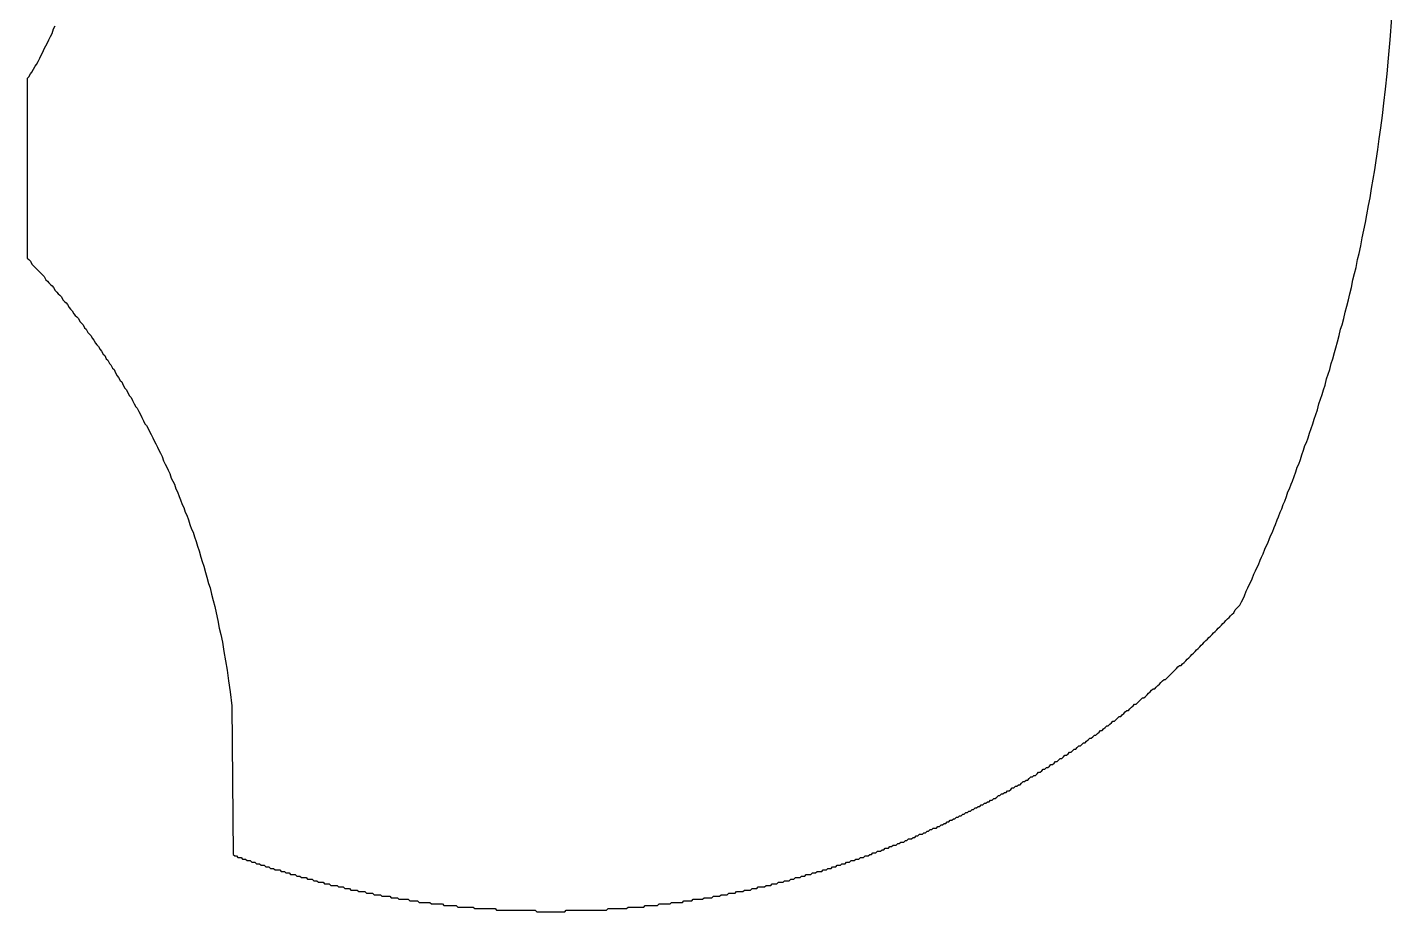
# Model space of a CAD drawing. Header units: metres. Extents: x 90 to 532, y -228 to 344.
# Drawn here: x 90 to 530.5, y -228 to 57.5 of the extents above; entities that cross this region are included whole.
import ezdxf

# ---------------------------------------------------------------- set-up
doc = ezdxf.new("R2010")
doc.units = ezdxf.units.M

msp = doc.modelspace()

# ---------------------------------------------------------------- linework, layer by layer
for p, q in [((98.5, 57), (99, 58)), ((530, 53.5), (530.5, 60.5)), ((96.5, 52.5), (97, 53.5)), ((97, 53.5), (97.5, 54.5)), ((97.5, 54.5), (98, 55.5)), ((98, 55.5), (98.5, 57)), ((529.5, 47.5), (530, 53.5)), ((94, 47.5), (94.5, 48.5)), ((94.5, 48.5), (95, 49.5)), ((95, 49.5), (95.5, 50.5)), ((95.5, 50.5), (96, 51.5)), ((96, 51.5), (96.5, 52.5)), ((92, 44), (92.5, 45)), ((92.5, 45), (93, 45.5)), ((93, 45.5), (93.5, 46.5)), ((93.5, 46.5), (94, 47.5)), ((529, 42.5), (529.5, 47.5)), ((90, 41), (90.5, 41.5)), ((90, 41), (90, -17)), ((90.5, 41.5), (91, 42.5)), ((91, 42.5), (91.5, 43)), ((91.5, 43), (92, 44)), ((528.5, 37.5), (529, 42.5)), ((528, 33), (528.5, 37.5)), ((527.5, 29), (528, 33)), ((527, 25), (527.5, 29)), ((526.5, 21.5), (527, 25)), ((525.5, 14.5), (526, 18)), ((526, 18), (526.5, 21.5)), ((525, 11.5), (525.5, 14.5)), ((524.5, 8.5), (525, 11.5)), ((523.5, 2.5), (524, 5.5)), ((524, 5.5), (524.5, 8.5)), ((522.5, -3), (523, 0)), ((523, 0), (523.5, 2.5)), ((522, -5.5), (522.5, -3)), ((521, -10.5), (521.5, -8)), ((521.5, -8), (522, -5.5)), ((520, -15.5), (520.5, -13)), ((520.5, -13), (521, -10.5)), ((90, -17), (90.5, -17.5)), ((90.5, -17.5), (91, -18)), ((519, -20), (519.5, -17.5)), ((519.5, -17.5), (520, -15.5)), ((91, -18), (91.5, -19)), ((91.5, -19), (92, -19.5)), ((92, -19.5), (92.5, -20)), ((92.5, -20), (93, -20.5)), ((93, -20.5), (93.5, -21)), ((93.5, -21), (94, -21.5)), ((94, -21.5), (94.5, -22)), ((94.5, -22), (95, -22.5)), ((518, -24), (518.5, -22)), ((518.5, -22), (519, -20)), ((95, -22.5), (95.5, -23)), ((95.5, -23), (96, -24)), ((96, -24), (96.5, -24.5)), ((96.5, -24.5), (97, -25)), ((97, -25), (97.5, -25.5)), ((97.5, -25.5), (98, -26)), ((98, -26), (98.5, -26.5)), ((517.5, -26.5), (518, -24)), ((98.5, -26.5), (99, -27.5)), ((99, -27.5), (99.5, -28)), ((99.5, -28), (100, -28.5)), ((100, -28.5), (100.5, -29)), ((100.5, -29), (101, -29.5)), ((101, -29.5), (101.5, -30.5)), ((101.5, -30.5), (102, -31)), ((516, -32.5), (516.5, -30.5)), ((516.5, -30.5), (517, -28.5)), ((517, -28.5), (517.5, -26.5)), ((102, -31), (102.5, -31.5)), ((102.5, -31.5), (103, -32)), ((103, -32), (103.5, -33)), ((103.5, -33), (104, -33.5)), ((104, -33.5), (104.5, -34)), ((104.5, -34), (105, -35)), ((105, -35), (105.5, -35.5)), ((515, -36.5), (515.5, -34.5)), ((515.5, -34.5), (516, -32.5)), ((105.5, -35.5), (106, -36)), ((106, -36), (106.5, -36.5)), ((106.5, -36.5), (107, -37.5)), ((107, -37.5), (107.5, -38)), ((107.5, -38), (108, -38.5)), ((108, -38.5), (108.5, -39.5)), ((108.5, -39.5), (109, -40)), ((514, -40), (514.5, -38.5)), ((514.5, -38.5), (515, -36.5)), ((109, -40), (109.5, -41)), ((109.5, -41), (110, -41.5)), ((110, -41.5), (110.5, -42)), ((110.5, -42), (111, -43)), ((111, -43), (111.5, -43.5)), ((111.5, -43.5), (112, -44.5)), ((512.5, -46), (513, -44)), ((513, -44), (513.5, -42)), ((513.5, -42), (514, -40)), ((112, -44.5), (112.5, -45)), ((112.5, -45), (113, -45.5)), ((113, -45.5), (113.5, -46.5)), ((113.5, -46.5), (114, -47)), ((114, -47), (114.5, -48)), ((114.5, -48), (115, -48.5)), ((511.5, -49.5), (512, -47.5)), ((512, -47.5), (512.5, -46)), ((115, -48.5), (115.5, -49.5)), ((115.5, -49.5), (116, -50)), ((116, -50), (116.5, -51)), ((116.5, -51), (117, -51.5)), ((117, -51.5), (117.5, -52.5)), ((117.5, -52.5), (118, -53)), ((510.5, -53), (511, -51)), ((511, -51), (511.5, -49.5)), ((118, -53), (118.5, -54)), ((118.5, -54), (119, -55)), ((119, -55), (119.5, -55.5)), ((119.5, -55.5), (120, -56.5)), ((120, -56.5), (120.5, -57)), ((120.5, -57), (121, -58)), ((509, -58), (509.5, -56)), ((509.5, -56), (510, -54.5)), ((510, -54.5), (510.5, -53)), ((121, -58), (121.5, -59)), ((121.5, -59), (122, -59.5)), ((122, -59.5), (122.5, -60.5)), ((122.5, -60.5), (123, -61.5)), ((123, -61.5), (123.5, -62)), ((507.5, -62.5), (508, -61)), ((508, -61), (508.5, -59.5)), ((508.5, -59.5), (509, -58)), ((123.5, -62), (124, -63)), ((124, -63), (124.5, -64)), ((124.5, -64), (125, -65)), ((125, -65), (125.5, -65.5)), ((125.5, -65.5), (126, -66.5)), ((506, -67.5), (506.5, -66)), ((506.5, -66), (507, -64)), ((507, -64), (507.5, -62.5)), ((126, -66.5), (126.5, -67.5)), ((126.5, -67.5), (127, -68.5)), ((127, -68.5), (127.5, -69.5)), ((127.5, -69.5), (128, -70.5)), ((505, -70.5), (505.5, -69)), ((505.5, -69), (506, -67.5)), ((128, -70.5), (128.5, -71)), ((128.5, -71), (129, -72)), ((129, -72), (129.5, -73)), ((129.5, -73), (130, -74)), ((130, -74), (130.5, -75)), ((503.5, -75), (504, -73.5)), ((504, -73.5), (504.5, -72)), ((504.5, -72), (505, -70.5)), ((130.5, -75), (131, -76)), ((131, -76), (131.5, -77)), ((131.5, -77), (132, -78)), ((132, -78), (132.5, -79)), ((132.5, -79), (133, -80)), ((501.5, -80.5), (502, -79)), ((502, -79), (502.5, -77.5)), ((502.5, -77.5), (503, -76.5)), ((503, -76.5), (503.5, -75)), ((133, -80), (133.5, -81)), ((133.5, -81), (134, -82.5)), ((134, -82.5), (134.5, -83.5)), ((134.5, -83.5), (135, -84.5)), ((500, -84.5), (500.5, -83.5)), ((500.5, -83.5), (501, -82)), ((501, -82), (501.5, -80.5)), ((135, -84.5), (135.5, -85.5)), ((135.5, -85.5), (136, -86.5)), ((136, -86.5), (136.5, -88)), ((136.5, -88), (137, -89)), ((498.5, -89), (499, -87.5)), ((499, -87.5), (499.5, -86)), ((499.5, -86), (500, -84.5)), ((137, -89), (137.5, -90)), ((137.5, -90), (138, -91.5)), ((138, -91.5), (138.5, -92.5)), ((138.5, -92.5), (139, -94)), ((496.5, -94), (497, -92.5)), ((497, -92.5), (497.5, -91.5)), ((497.5, -91.5), (498, -90)), ((498, -90), (498.5, -89)), ((139, -94), (139.5, -95)), ((139.5, -95), (140, -96.5)), ((140, -96.5), (140.5, -97.5)), ((495, -98), (495.5, -96.5)), ((495.5, -96.5), (496, -95.5)), ((496, -95.5), (496.5, -94)), ((140.5, -97.5), (141, -99)), ((141, -99), (141.5, -100)), ((141.5, -100), (142, -101.5)), ((493.5, -101.5), (494, -100.5)), ((494, -100.5), (494.5, -99)), ((494.5, -99), (495, -98)), ((142, -101.5), (142.5, -103)), ((142.5, -103), (143, -104.5)), ((143, -104.5), (143.5, -105.5)), ((143.5, -105.5), (144, -107)), ((491.5, -106.5), (492, -105.5)), ((492, -105.5), (492.5, -104)), ((492.5, -104), (493, -103)), ((493, -103), (493.5, -101.5)), ((144, -107), (144.5, -108.5)), ((144.5, -108.5), (145, -110)), ((145, -110), (145.5, -111.5)), ((489.5, -111), (490, -110)), ((490, -110), (490.5, -109)), ((490.5, -109), (491, -107.5)), ((491, -107.5), (491.5, -106.5)), ((145.5, -111.5), (146, -113.5)), ((146, -113.5), (146.5, -115)), ((487.5, -116), (488, -114.5)), ((488, -114.5), (488.5, -113.5)), ((488.5, -113.5), (489, -112.5)), ((489, -112.5), (489.5, -111)), ((146.5, -115), (147, -116.5)), ((147, -116.5), (147.5, -118.5)), ((147.5, -118.5), (148, -120)), ((486, -119), (486.5, -118)), ((486.5, -118), (487, -117)), ((487, -117), (487.5, -116)), ((148, -120), (148.5, -122)), ((148.5, -122), (149, -123.5)), ((484, -123.5), (484.5, -122.5)), ((484.5, -122.5), (485, -121.5)), ((485, -121.5), (485.5, -120.5)), ((485.5, -120.5), (486, -119)), ((149, -123.5), (149.5, -125.5)), ((149.5, -125.5), (150, -127.5)), ((150, -127.5), (150.5, -129.5)), ((482, -128), (482.5, -127)), ((482.5, -127), (483, -126)), ((483, -126), (483.5, -124.5)), ((483.5, -124.5), (484, -123.5)), ((150.5, -129.5), (151, -131.5)), ((151, -131.5), (151.5, -134)), ((478.5, -132.5), (479, -132)), ((479, -132), (479.5, -131.5)), ((479.5, -131.5), (480, -130.5)), ((480, -130.5), (480.5, -130)), ((480.5, -130), (481, -129.5)), ((481, -129.5), (481.5, -129)), ((481.5, -129), (482, -128)), ((151.5, -134), (152, -136.5)), ((152, -136.5), (152.5, -138.5)), ((474, -137), (474.5, -136.5)), ((474.5, -136.5), (475, -136)), ((475, -136), (475.5, -135.5)), ((475.5, -135.5), (476, -135)), ((476, -135), (476.5, -134.5)), ((476.5, -134.5), (477, -134)), ((477, -134), (477.5, -133.5)), ((477.5, -133.5), (478, -133)), ((478, -133), (478.5, -132.5)), ((152.5, -138.5), (153, -141)), ((470, -141), (470.5, -140.5)), ((470.5, -140.5), (471, -140)), ((471, -140), (471.5, -139.5)), ((471.5, -139.5), (472, -139)), ((472, -139), (472.5, -138.5)), ((472.5, -138.5), (473, -138)), ((473, -138), (473.5, -137.5)), ((473.5, -137.5), (474, -137)), ((153, -141), (153.5, -144)), ((153.5, -144), (154, -147)), ((465.5, -145.5), (466, -145)), ((466, -145), (466.5, -144.5)), ((466.5, -144.5), (467, -144)), ((467, -144), (467.5, -143.5)), ((467.5, -143.5), (468, -143)), ((468, -143), (468.5, -142.5)), ((468.5, -142.5), (469, -142)), ((469, -142), (469.5, -141.5)), ((469.5, -141.5), (470, -141)), ((154, -147), (154.5, -150)), ((460.5, -150), (461, -149.5)), ((461, -149.5), (461.5, -149)), ((461.5, -149), (462, -148.5)), ((462, -148.5), (462.5, -148.5)), ((462.5, -148.5), (463, -148)), ((463, -148), (463.5, -147.5)), ((463.5, -147.5), (464, -147)), ((464, -147), (464.5, -146.5)), ((464.5, -146.5), (465, -146)), ((465, -146), (465.5, -145.5)), ((154.5, -150), (155, -153.5)), ((155, -153.5), (155.5, -157)), ((455.5, -154.5), (456, -154)), ((456, -154), (456.5, -153.5)), ((456.5, -153.5), (457, -153)), ((457, -153), (457.5, -153)), ((457.5, -153), (458, -152.5)), ((458, -152.5), (458.5, -152)), ((458.5, -152), (459, -151.5)), ((459, -151.5), (459.5, -151)), ((459.5, -151), (460, -150.5)), ((460, -150.5), (460.5, -150)), ((155.5, -157), (156, -161.5)), ((450.5, -159), (451, -158.5)), ((451, -158.5), (451.5, -158)), ((451.5, -158), (452, -157.5)), ((452, -157.5), (452.5, -157)), ((452.5, -157), (453, -156.5)), ((453, -156.5), (453.5, -156)), ((453.5, -156), (454, -156)), ((454, -156), (454.5, -155.5)), ((454.5, -155.5), (455, -155)), ((455, -155), (455.5, -154.5)), ((156, -161.5), (156.5, -209.5)), ((445.5, -163), (446, -162.5)), ((446, -162.5), (446.5, -162)), ((446.5, -162), (447, -161.5)), ((447, -161.5), (447.5, -161)), ((447.5, -161), (448, -161)), ((448, -161), (448.5, -160.5)), ((448.5, -160.5), (449, -160)), ((449, -160), (449.5, -159.5)), ((449.5, -159.5), (450, -159)), ((450, -159), (450.5, -159)), ((439.5, -167.5), (440, -167)), ((440, -167), (440.5, -166.5)), ((440.5, -166.5), (441, -166.5)), ((441, -166.5), (441.5, -166)), ((441.5, -166), (442, -165.5)), ((442, -165.5), (442.5, -165)), ((442.5, -165), (443, -165)), ((443, -165), (443.5, -164.5)), ((443.5, -164.5), (444, -164)), ((444, -164), (444.5, -163.5)), ((444.5, -163.5), (445, -163)), ((445, -163), (445.5, -163)), ((433.5, -172), (434, -171.5)), ((434, -171.5), (434.5, -171)), ((434.5, -171), (435, -171)), ((435, -171), (435.5, -170.5)), ((435.5, -170.5), (436, -170)), ((436, -170), (436.5, -169.5)), ((436.5, -169.5), (437, -169.5)), ((437, -169.5), (437.5, -169)), ((437.5, -169), (438, -168.5)), ((438, -168.5), (438.5, -168)), ((438.5, -168), (439, -168)), ((439, -168), (439.5, -167.5)), ((427, -176.5), (427.5, -176)), ((427.5, -176), (428, -175.5)), ((428, -175.5), (428.5, -175.5)), ((428.5, -175.5), (429, -175)), ((429, -175), (429.5, -174.5)), ((429.5, -174.5), (430, -174.5)), ((430, -174.5), (430.5, -174)), ((430.5, -174), (431, -173.5)), ((431, -173.5), (431.5, -173.5)), ((431.5, -173.5), (432, -173)), ((432, -173), (432.5, -172.5)), ((432.5, -172.5), (433, -172)), ((433, -172), (433.5, -172)), ((420, -181), (420.5, -180.5)), ((420.5, -180.5), (421, -180.5)), ((421, -180.5), (421.5, -180)), ((421.5, -180), (422, -179.5)), ((422, -179.5), (422.5, -179.5)), ((422.5, -179.5), (423, -179)), ((423, -179), (423.5, -178.5)), ((423.5, -178.5), (424, -178.5)), ((424, -178.5), (424.5, -178)), ((424.5, -178), (425, -177.5)), ((425, -177.5), (425.5, -177.5)), ((425.5, -177.5), (426, -177)), ((426, -177), (426.5, -176.5)), ((426.5, -176.5), (427, -176.5)), ((413, -185.5), (413.5, -185)), ((413.5, -185), (414, -184.5)), ((414, -184.5), (414.5, -184.5)), ((414.5, -184.5), (415, -184)), ((415, -184), (415.5, -184)), ((415.5, -184), (416, -183.5)), ((416, -183.5), (416.5, -183)), ((416.5, -183), (417, -183)), ((417, -183), (417.5, -182.5)), ((417.5, -182.5), (418, -182)), ((418, -182), (418.5, -182)), ((418.5, -182), (419, -181.5)), ((419, -181.5), (419.5, -181.5)), ((419.5, -181.5), (420, -181)), ((406, -189.5), (406.5, -189)), ((406.5, -189), (407, -189)), ((407, -189), (407.5, -188.5)), ((407.5, -188.5), (408, -188)), ((408, -188), (408.5, -188)), ((408.5, -188), (409, -187.5)), ((409, -187.5), (409.5, -187.5)), ((409.5, -187.5), (410, -187)), ((410, -187), (410.5, -187)), ((410.5, -187), (411, -186.5)), ((411, -186.5), (411.5, -186)), ((411.5, -186), (412, -186)), ((412, -186), (412.5, -185.5)), ((412.5, -185.5), (413, -185.5)), ((397.5, -194), (398, -193.5)), ((398, -193.5), (398.5, -193.5)), ((398.5, -193.5), (399, -193)), ((399, -193), (399.5, -193)), ((399.5, -193), (400, -192.5)), ((400, -192.5), (400.5, -192.5)), ((400.5, -192.5), (401, -192)), ((401, -192), (401.5, -192)), ((401.5, -192), (402, -191.5)), ((402, -191.5), (402.5, -191.5)), ((402.5, -191.5), (403, -191)), ((403, -191), (403.5, -190.5)), ((403.5, -190.5), (404, -190.5)), ((404, -190.5), (404.5, -190)), ((404.5, -190), (405, -190)), ((405, -190), (405.5, -189.5)), ((405.5, -189.5), (406, -189.5)), ((388.5, -198.5), (389, -198)), ((389, -198), (389.5, -198)), ((389.5, -198), (390, -197.5)), ((390, -197.5), (390.5, -197.5)), ((390.5, -197.5), (391, -197)), ((391, -197), (391.5, -197)), ((391.5, -197), (392, -196.5)), ((392, -196.5), (392.5, -196.5)), ((392.5, -196.5), (393, -196)), ((393, -196), (393.5, -196)), ((393.5, -196), (394, -195.5)), ((394, -195.5), (394.5, -195.5)), ((394.5, -195.5), (395, -195)), ((395, -195), (395.5, -195)), ((395.5, -195), (396, -194.5)), ((396, -194.5), (396.5, -194.5)), ((396.5, -194.5), (397, -194)), ((397, -194), (397.5, -194)), ((379, -203), (379.5, -202.5)), ((379.5, -202.5), (380, -202.5)), ((380, -202.5), (380.5, -202)), ((380.5, -202), (381, -202)), ((381, -202), (381.5, -201.5)), ((381.5, -201.5), (382, -201.5)), ((382, -201.5), (382.5, -201)), ((382.5, -201), (383, -201)), ((383, -201), (383.5, -201)), ((383.5, -201), (384, -200.5)), ((384, -200.5), (384.5, -200.5)), ((384.5, -200.5), (385, -200)), ((385, -200), (385.5, -200)), ((385.5, -200), (386, -199.5)), ((386, -199.5), (386.5, -199.5)), ((386.5, -199.5), (387, -199)), ((387, -199), (387.5, -199)), ((387.5, -199), (388, -198.5)), ((388, -198.5), (388.5, -198.5)), ((368, -207.5), (368.5, -207)), ((368.5, -207), (369, -207)), ((369, -207), (369.5, -206.5)), ((369.5, -206.5), (370, -206.5)), ((370, -206.5), (370.5, -206.5)), ((370.5, -206.5), (371, -206)), ((371, -206), (371.5, -206)), ((371.5, -206), (372, -205.5)), ((372, -205.5), (372.5, -205.5)), ((372.5, -205.5), (373, -205.5)), ((373, -205.5), (373.5, -205)), ((373.5, -205), (374, -205)), ((374, -205), (374.5, -204.5)), ((374.5, -204.5), (375, -204.5)), ((375, -204.5), (375.5, -204.5)), ((375.5, -204.5), (376, -204)), ((376, -204), (376.5, -204)), ((376.5, -204), (377, -203.5)), ((377, -203.5), (377.5, -203.5)), ((377.5, -203.5), (378, -203)), ((378, -203), (378.5, -203)), ((378.5, -203), (379, -203)), ((156.5, -209.5), (157, -210)), ((157, -210), (157.5, -210)), ((157.5, -210), (158, -210.5)), ((158, -210.5), (158.5, -210.5)), ((158.5, -210.5), (159, -210.5)), ((159, -210.5), (159.5, -211)), ((159.5, -211), (160, -211)), ((160, -211), (160.5, -211)), ((160.5, -211), (161, -211.5)), ((357, -211.5), (357.5, -211)), ((357.5, -211), (358, -211)), ((358, -211), (358.5, -211)), ((358.5, -211), (359, -210.5)), ((359, -210.5), (359.5, -210.5)), ((359.5, -210.5), (360, -210.5)), ((360, -210.5), (360.5, -210)), ((360.5, -210), (361, -210)), ((361, -210), (361.5, -210)), ((361.5, -210), (362, -209.5)), ((362, -209.5), (362.5, -209.5)), ((362.5, -209.5), (363, -209)), ((363, -209), (363.5, -209)), ((363.5, -209), (364, -209)), ((364, -209), (364.5, -208.5)), ((364.5, -208.5), (365, -208.5)), ((365, -208.5), (365.5, -208.5)), ((365.5, -208.5), (366, -208)), ((366, -208), (366.5, -208)), ((366.5, -208), (367, -207.5)), ((367, -207.5), (367.5, -207.5)), ((367.5, -207.5), (368, -207.5)), ((161, -211.5), (161.5, -211.5)), ((161.5, -211.5), (162, -211.5)), ((162, -211.5), (162.5, -212)), ((162.5, -212), (163, -212)), ((163, -212), (163.5, -212)), ((163.5, -212), (164, -212.5)), ((164, -212.5), (164.5, -212.5)), ((164.5, -212.5), (165, -212.5)), ((165, -212.5), (165.5, -213)), ((165.5, -213), (166, -213)), ((166, -213), (166.5, -213)), ((166.5, -213), (167, -213.5)), ((167, -213.5), (167.5, -213.5)), ((167.5, -213.5), (168, -213.5)), ((168, -213.5), (168.5, -214)), ((168.5, -214), (169, -214)), ((169, -214), (169.5, -214)), ((169.5, -214), (170, -214.5)), ((170, -214.5), (170.5, -214.5)), ((170.5, -214.5), (171, -214.5)), ((171, -214.5), (171.5, -214.5)), ((171.5, -214.5), (172, -215)), ((172, -215), (172.5, -215)), ((172.5, -215), (173, -215)), ((173, -215), (173.5, -215.5)), ((173.5, -215.5), (174, -215.5)), ((174, -215.5), (174.5, -215.5)), ((174.5, -215.5), (175, -216)), ((343, -216), (343.5, -215.5)), ((343.5, -215.5), (344, -215.5)), ((344, -215.5), (344.5, -215.5)), ((344.5, -215.5), (345, -215)), ((345, -215), (345.5, -215)), ((345.5, -215), (346, -215)), ((346, -215), (346.5, -215)), ((346.5, -215), (347, -214.5)), ((347, -214.5), (347.5, -214.5)), ((347.5, -214.5), (348, -214.5)), ((348, -214.5), (348.5, -214)), ((348.5, -214), (349, -214)), ((349, -214), (349.5, -214)), ((349.5, -214), (350, -213.5)), ((350, -213.5), (350.5, -213.5)), ((350.5, -213.5), (351, -213.5)), ((351, -213.5), (351.5, -213)), ((351.5, -213), (352, -213)), ((352, -213), (352.5, -213)), ((352.5, -213), (353, -212.5)), ((353, -212.5), (353.5, -212.5)), ((353.5, -212.5), (354, -212.5)), ((354, -212.5), (354.5, -212)), ((354.5, -212), (355, -212)), ((355, -212), (355.5, -212)), ((355.5, -212), (356, -211.5)), ((356, -211.5), (356.5, -211.5)), ((356.5, -211.5), (357, -211.5)), ((175, -216), (175.5, -216)), ((175.5, -216), (176, -216)), ((176, -216), (176.5, -216)), ((176.5, -216), (177, -216.5)), ((177, -216.5), (177.5, -216.5)), ((177.5, -216.5), (178, -216.5)), ((178, -216.5), (178.5, -217)), ((178.5, -217), (179, -217)), ((179, -217), (179.5, -217)), ((179.5, -217), (180, -217)), ((180, -217), (180.5, -217.5)), ((180.5, -217.5), (181, -217.5)), ((181, -217.5), (181.5, -217.5)), ((181.5, -217.5), (182, -217.5)), ((182, -217.5), (182.5, -218)), ((182.5, -218), (183, -218)), ((183, -218), (183.5, -218)), ((183.5, -218), (184, -218.5)), ((184, -218.5), (184.5, -218.5)), ((184.5, -218.5), (185, -218.5)), ((185, -218.5), (185.5, -218.5)), ((185.5, -218.5), (186, -219)), ((186, -219), (186.5, -219)), ((186.5, -219), (187, -219)), ((187, -219), (187.5, -219)), ((187.5, -219), (188, -219.5)), ((188, -219.5), (188.5, -219.5)), ((188.5, -219.5), (189, -219.5)), ((189, -219.5), (189.5, -219.5)), ((189.5, -219.5), (190, -219.5)), ((190, -219.5), (190.5, -220)), ((190.5, -220), (191, -220)), ((191, -220), (191.5, -220)), ((191.5, -220), (192, -220)), ((192, -220), (192.5, -220.5)), ((325.5, -220.5), (326, -220)), ((326, -220), (326.5, -220)), ((326.5, -220), (327, -220)), ((327, -220), (327.5, -220)), ((327.5, -220), (328, -220)), ((328, -220), (328.5, -219.5)), ((328.5, -219.5), (329, -219.5)), ((329, -219.5), (329.5, -219.5)), ((329.5, -219.5), (330, -219.5)), ((330, -219.5), (330.5, -219)), ((330.5, -219), (331, -219)), ((331, -219), (331.5, -219)), ((331.5, -219), (332, -219)), ((332, -219), (332.5, -218.5)), ((332.5, -218.5), (333, -218.5)), ((333, -218.5), (333.5, -218.5)), ((333.5, -218.5), (334, -218.5)), ((334, -218.5), (334.5, -218)), ((334.5, -218), (335, -218)), ((335, -218), (335.5, -218)), ((335.5, -218), (336, -218)), ((336, -218), (336.5, -217.5)), ((336.5, -217.5), (337, -217.5)), ((337, -217.5), (337.5, -217.5)), ((337.5, -217.5), (338, -217)), ((338, -217), (338.5, -217)), ((338.5, -217), (339, -217)), ((339, -217), (339.5, -217)), ((339.5, -217), (340, -216.5)), ((340, -216.5), (340.5, -216.5)), ((340.5, -216.5), (341, -216.5)), ((341, -216.5), (341.5, -216)), ((341.5, -216), (342, -216)), ((342, -216), (342.5, -216)), ((342.5, -216), (343, -216)), ((192.5, -220.5), (193, -220.5)), ((193, -220.5), (193.5, -220.5)), ((193.5, -220.5), (194, -220.5)), ((194, -220.5), (194.5, -221)), ((194.5, -221), (195, -221)), ((195, -221), (195.5, -221)), ((195.5, -221), (196, -221)), ((196, -221), (196.5, -221)), ((196.5, -221), (197, -221.5)), ((197, -221.5), (197.5, -221.5)), ((197.5, -221.5), (198, -221.5)), ((198, -221.5), (198.5, -221.5)), ((198.5, -221.5), (199, -221.5)), ((199, -221.5), (199.5, -222)), ((199.5, -222), (200, -222)), ((200, -222), (200.5, -222)), ((200.5, -222), (201, -222)), ((201, -222), (201.5, -222)), ((201.5, -222), (202, -222.5)), ((202, -222.5), (202.5, -222.5)), ((202.5, -222.5), (203, -222.5)), ((203, -222.5), (203.5, -222.5)), ((203.5, -222.5), (204, -222.5)), ((204, -222.5), (204.5, -223)), ((204.5, -223), (205, -223)), ((205, -223), (205.5, -223)), ((205.5, -223), (206, -223)), ((206, -223), (206.5, -223)), ((206.5, -223), (207, -223)), ((207, -223), (207.5, -223.5)), ((207.5, -223.5), (208, -223.5)), ((208, -223.5), (208.5, -223.5)), ((208.5, -223.5), (209, -223.5)), ((209, -223.5), (209.5, -223.5)), ((209.5, -223.5), (210, -224)), ((210, -224), (210.5, -224)), ((210.5, -224), (211, -224)), ((211, -224), (211.5, -224)), ((211.5, -224), (212, -224)), ((212, -224), (212.5, -224)), ((212.5, -224), (213, -224)), ((213, -224), (213.5, -224.5)), ((213.5, -224.5), (214, -224.5)), ((214, -224.5), (214.5, -224.5)), ((214.5, -224.5), (215, -224.5)), ((215, -224.5), (215.5, -224.5)), ((215.5, -224.5), (216, -224.5)), ((216, -224.5), (216.5, -225)), ((301.5, -225), (302, -224.5)), ((302, -224.5), (302.5, -224.5)), ((302.5, -224.5), (303, -224.5)), ((303, -224.5), (303.5, -224.5)), ((303.5, -224.5), (304, -224.5)), ((304, -224.5), (304.5, -224.5)), ((304.5, -224.5), (305, -224)), ((305, -224), (305.5, -224)), ((305.5, -224), (306, -224)), ((306, -224), (306.5, -224)), ((306.5, -224), (307, -224)), ((307, -224), (307.5, -224)), ((307.5, -224), (308, -224)), ((308, -224), (308.5, -223.5)), ((308.5, -223.5), (309, -223.5)), ((309, -223.5), (309.5, -223.5)), ((309.5, -223.5), (310, -223.5)), ((310, -223.5), (310.5, -223.5)), ((310.5, -223.5), (311, -223.5)), ((311, -223.5), (311.5, -223)), ((311.5, -223), (312, -223)), ((312, -223), (312.5, -223)), ((312.5, -223), (313, -223)), ((313, -223), (313.5, -223)), ((313.5, -223), (314, -222.5)), ((314, -222.5), (314.5, -222.5)), ((314.5, -222.5), (315, -222.5)), ((315, -222.5), (315.5, -222.5)), ((315.5, -222.5), (316, -222.5)), ((316, -222.5), (316.5, -222)), ((316.5, -222), (317, -222)), ((317, -222), (317.5, -222)), ((317.5, -222), (318, -222)), ((318, -222), (318.5, -222)), ((318.5, -222), (319, -221.5)), ((319, -221.5), (319.5, -221.5)), ((319.5, -221.5), (320, -221.5)), ((320, -221.5), (320.5, -221.5)), ((320.5, -221.5), (321, -221.5)), ((321, -221.5), (321.5, -221)), ((321.5, -221), (322, -221)), ((322, -221), (322.5, -221)), ((322.5, -221), (323, -221)), ((323, -221), (323.5, -221)), ((323.5, -221), (324, -220.5)), ((324, -220.5), (324.5, -220.5)), ((324.5, -220.5), (325, -220.5)), ((325, -220.5), (325.5, -220.5)), ((216.5, -225), (217, -225)), ((217, -225), (217.5, -225)), ((217.5, -225), (218, -225)), ((218, -225), (218.5, -225)), ((218.5, -225), (219, -225)), ((219, -225), (219.5, -225)), ((219.5, -225), (220, -225)), ((220, -225), (220.5, -225.5)), ((220.5, -225.5), (221, -225.5)), ((221, -225.5), (221.5, -225.5)), ((221.5, -225.5), (222, -225.5)), ((222, -225.5), (222.5, -225.5)), ((222.5, -225.5), (223, -225.5)), ((223, -225.5), (223.5, -225.5)), ((223.5, -225.5), (224, -225.5)), ((224, -225.5), (224.5, -226)), ((224.5, -226), (225, -226)), ((225, -226), (225.5, -226)), ((225.5, -226), (226, -226)), ((226, -226), (226.5, -226)), ((226.5, -226), (227, -226)), ((227, -226), (227.5, -226)), ((227.5, -226), (228, -226)), ((228, -226), (228.5, -226)), ((228.5, -226), (229, -226.5)), ((229, -226.5), (229.5, -226.5)), ((229.5, -226.5), (230, -226.5)), ((230, -226.5), (230.5, -226.5)), ((230.5, -226.5), (231, -226.5)), ((231, -226.5), (231.5, -226.5)), ((231.5, -226.5), (232, -226.5)), ((232, -226.5), (232.5, -226.5)), ((232.5, -226.5), (233, -226.5)), ((233, -226.5), (233.5, -226.5)), ((233.5, -226.5), (234, -226.5)), ((234, -226.5), (234.5, -227)), ((234.5, -227), (235, -227)), ((235, -227), (235.5, -227)), ((235.5, -227), (236, -227)), ((236, -227), (236.5, -227)), ((236.5, -227), (237, -227)), ((237, -227), (237.5, -227)), ((237.5, -227), (238, -227)), ((238, -227), (238.5, -227)), ((238.5, -227), (239, -227)), ((239, -227), (239.5, -227)), ((239.5, -227), (240, -227)), ((240, -227), (240.5, -227)), ((240.5, -227), (241, -227)), ((241, -227), (241.5, -227.5)), ((241.5, -227.5), (242, -227.5)), ((242, -227.5), (242.5, -227.5)), ((242.5, -227.5), (243, -227.5)), ((243, -227.5), (243.5, -227.5)), ((243.5, -227.5), (244, -227.5)), ((244, -227.5), (244.5, -227.5)), ((244.5, -227.5), (245, -227.5)), ((245, -227.5), (245.5, -227.5)), ((245.5, -227.5), (246, -227.5)), ((246, -227.5), (246.5, -227.5)), ((246.5, -227.5), (247, -227.5)), ((247, -227.5), (247.5, -227.5)), ((247.5, -227.5), (248, -227.5)), ((248, -227.5), (248.5, -227.5)), ((248.5, -227.5), (249, -227.5)), ((249, -227.5), (249.5, -227.5)), ((249.5, -227.5), (250, -227.5)), ((250, -227.5), (250.5, -227.5)), ((250.5, -227.5), (251, -227.5)), ((251, -227.5), (251.5, -227.5)), ((251.5, -227.5), (252, -227.5)), ((252, -227.5), (252.5, -227.5)), ((252.5, -227.5), (253, -227.5)), ((253, -227.5), (253.5, -227.5)), ((253.5, -227.5), (254, -227.5)), ((254, -227.5), (254.5, -228)), ((254.5, -228), (255, -228)), ((255, -228), (255.5, -228)), ((255.5, -228), (256, -228)), ((256, -228), (256.5, -228)), ((256.5, -228), (257, -228)), ((257, -228), (257.5, -228)), ((257.5, -228), (258, -228)), ((258, -228), (258.5, -228)), ((258.5, -228), (259, -228)), ((259, -228), (259.5, -228)), ((259.5, -228), (260, -228)), ((260, -228), (260.5, -228)), ((260.5, -228), (261, -228)), ((261, -228), (261.5, -228)), ((261.5, -228), (262, -228)), ((262, -228), (262.5, -228)), ((262.5, -228), (263, -228)), ((263, -228), (263.5, -228)), ((263.5, -228), (264, -227.5)), ((264, -227.5), (264.5, -227.5)), ((264.5, -227.5), (265, -227.5)), ((265, -227.5), (265.5, -227.5)), ((265.5, -227.5), (266, -227.5)), ((266, -227.5), (266.5, -227.5)), ((266.5, -227.5), (267, -227.5)), ((267, -227.5), (267.5, -227.5)), ((267.5, -227.5), (268, -227.5)), ((268, -227.5), (268.5, -227.5)), ((268.5, -227.5), (269, -227.5)), ((269, -227.5), (269.5, -227.5)), ((269.5, -227.5), (270, -227.5)), ((270, -227.5), (270.5, -227.5)), ((270.5, -227.5), (271, -227.5)), ((271, -227.5), (271.5, -227.5)), ((271.5, -227.5), (272, -227.5)), ((272, -227.5), (272.5, -227.5)), ((272.5, -227.5), (273, -227.5)), ((273, -227.5), (273.5, -227.5)), ((273.5, -227.5), (274, -227.5)), ((274, -227.5), (274.5, -227.5)), ((274.5, -227.5), (275, -227.5)), ((275, -227.5), (275.5, -227.5)), ((275.5, -227.5), (276, -227.5)), ((276, -227.5), (276.5, -227.5)), ((276.5, -227.5), (277, -227.5)), ((277, -227.5), (277.5, -227)), ((277.5, -227), (278, -227)), ((278, -227), (278.5, -227)), ((278.5, -227), (279, -227)), ((279, -227), (279.5, -227)), ((279.5, -227), (280, -227)), ((280, -227), (280.5, -227)), ((280.5, -227), (281, -227)), ((281, -227), (281.5, -227)), ((281.5, -227), (282, -227)), ((282, -227), (282.5, -227)), ((282.5, -227), (283, -227)), ((283, -227), (283.5, -227)), ((283.5, -227), (284, -226.5)), ((284, -226.5), (284.5, -226.5)), ((284.5, -226.5), (285, -226.5)), ((285, -226.5), (285.5, -226.5)), ((285.5, -226.5), (286, -226.5)), ((286, -226.5), (286.5, -226.5)), ((286.5, -226.5), (287, -226.5)), ((287, -226.5), (287.5, -226.5)), ((287.5, -226.5), (288, -226.5)), ((288, -226.5), (288.5, -226.5)), ((288.5, -226.5), (289, -226.5)), ((289, -226.5), (289.5, -226)), ((289.5, -226), (290, -226)), ((290, -226), (290.5, -226)), ((290.5, -226), (291, -226)), ((291, -226), (291.5, -226)), ((291.5, -226), (292, -226)), ((292, -226), (292.5, -226)), ((292.5, -226), (293, -226)), ((293, -226), (293.5, -226)), ((293.5, -226), (294, -225.5)), ((294, -225.5), (294.5, -225.5)), ((294.5, -225.5), (295, -225.5)), ((295, -225.5), (295.5, -225.5)), ((295.5, -225.5), (296, -225.5)), ((296, -225.5), (296.5, -225.5)), ((296.5, -225.5), (297, -225.5)), ((297, -225.5), (297.5, -225.5)), ((297.5, -225.5), (298, -225)), ((298, -225), (298.5, -225)), ((298.5, -225), (299, -225)), ((299, -225), (299.5, -225)), ((299.5, -225), (300, -225)), ((300, -225), (300.5, -225)), ((300.5, -225), (301, -225)), ((301, -225), (301.5, -225))]:
    msp.add_line(p, q)

doc.saveas('drawing.dxf')
